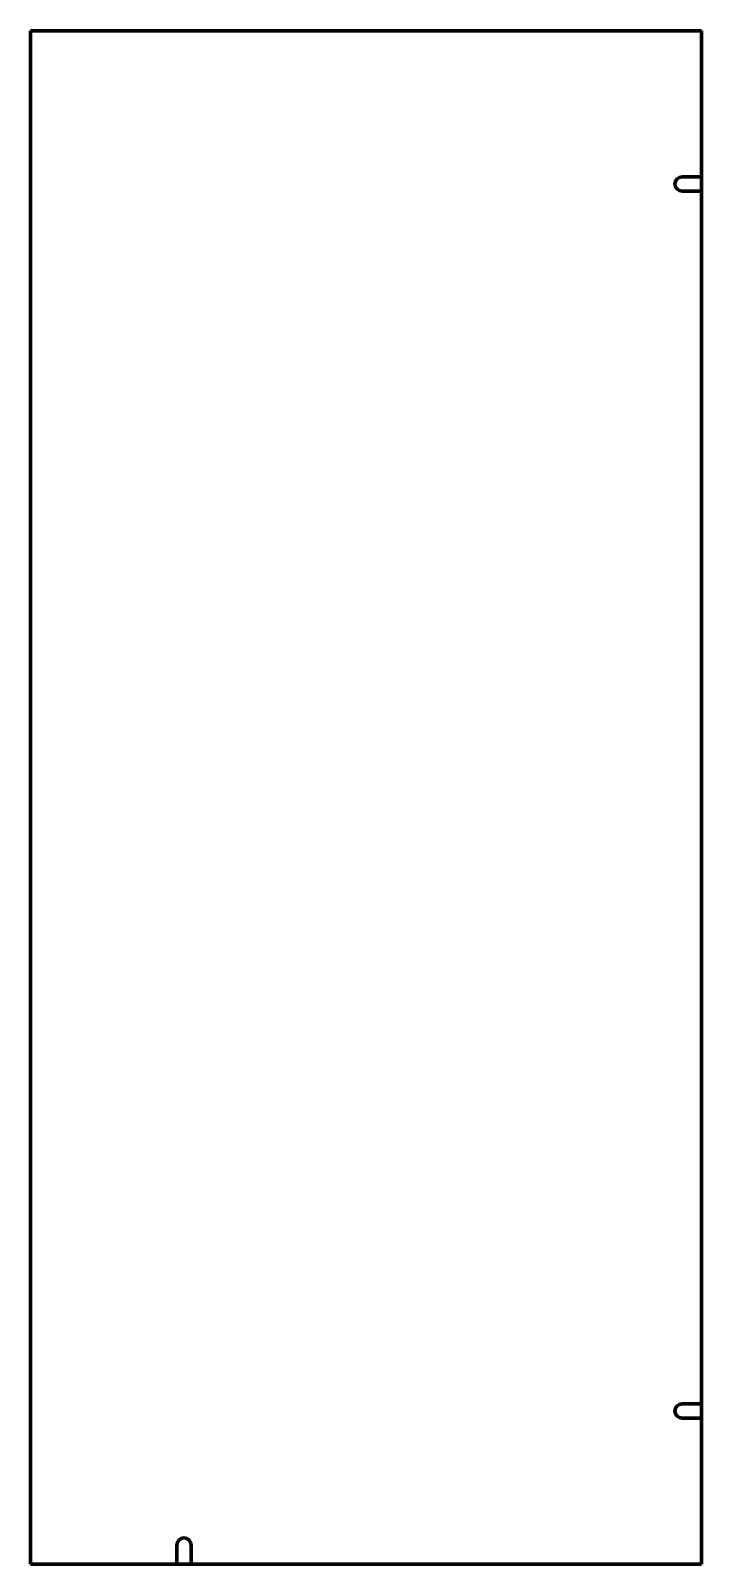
# Model space of a CAD drawing. Header units: inches. Extents: x 0 to 35, y 0 to 80.
import ezdxf

# ---------------------------------------------------------------- set-up
doc = ezdxf.new("R2010")
doc.units = ezdxf.units.IN
doc.header["$MEASUREMENT"] = 0
doc.layers.add('1', color=7, linetype='Continuous')

msp = doc.modelspace()

# ---------------------------------------------------------------- linework, layer by layer
at = {"color": 7, "lineweight": 90}
for p, q in [((0, 80), (0, 0)), ((35, 80), (0, 80)), ((35, 0), (35, 80)), ((0, 0), (35, 0))]:
    msp.add_line(p, q, dxfattribs=at)
at = {"layer": '1', "color": 7, "lineweight": 90}
for p, q in [((35, 72.375), (34, 72.375)), ((35, 71.625), (34, 71.625)), ((35, 8.375), (34, 8.375)), ((35, 7.625), (34, 7.625)), ((7.625, 0), (7.625, 1)), ((8.375, 0), (8.375, 1))]:
    msp.add_line(p, q, dxfattribs=at)
for centre, start, end in [((34, 72), 90, 270), ((34, 8), 90, 270), ((8, 1), 0, 180)]:
    msp.add_arc(centre, 0.375, start, end, dxfattribs=at)

doc.saveas('drawing.dxf')
